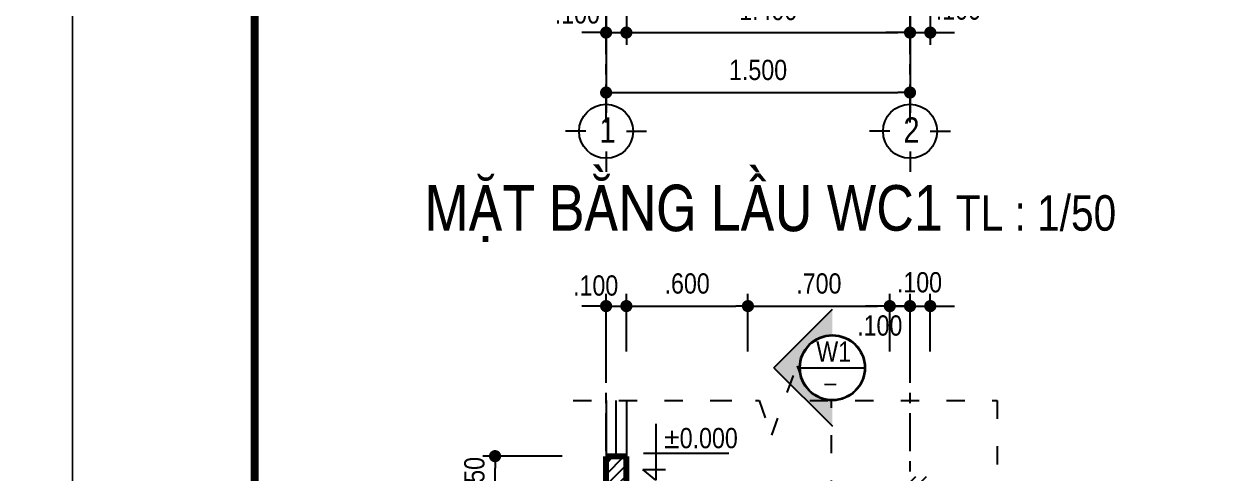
# Model space of a CAD drawing. Header units: millimetres. Extents: x 100 to 288, y -65 to 177.
# Drawn here: x 161.27 to 172.98, y 97.37 to 101.81 of the extents above; entities that cross this region are included whole.
import ezdxf

# ---------------------------------------------------------------- set-up
doc = ezdxf.new("R2010")
doc.units = ezdxf.units.MM
doc.header["$LTSCALE"] = 0.3
doc.header["$MEASUREMENT"] = 0
doc.header["$PDMODE"] = 2
doc.linetypes.add('ACAD_ISO03W100', pattern=[30, 12, -18])
doc.linetypes.add('CENTER', pattern=[2, 1.25, -0.25, 0.25, -0.25])
doc.layers.get('0').update_dxf_attribs({"linetype": 'CONTINUOUS', "lineweight": 13})
doc.layers.get('DEFPOINTS').update_dxf_attribs({"linetype": 'CONTINUOUS', "lineweight": 13})
for name, color, linetype in [('CHU', 3, 'CONTINUOUS'), ('HATCH', 8, 'CONTINUOUS'), ('LAYER 1', 1, 'CONTINUOUS'), ('LAYER 7', 7, 'CONTINUOUS'), ('LAYER1', 1, 'CONTINUOUS'), ('LAYER5', 5, 'CONTINUOUS'), ('LAYER7', 7, 'CONTINUOUS'), ('THAY', 4, 'CONTINUOUS'), ('TUONG', 7, 'CONTINUOUS')]:
    doc.layers.add(name, color=color, linetype=linetype)
doc.styles.add('HELVE-KT', font='VHELVCN.TTF')
doc.dimstyles.new('1-50', dxfattribs={"dimtxt": 0.2, "dimasz": 0.12, "dimexe": 0.12, "dimexo": 0.2, "dimgap": 0.12, "dimtad": 1, "dimdec": 3, "dimlfac": 0.5, "dimzin": 4, "dimdsep": 46, "dimtxsty": 'HELVE-KT', "dimblk1": 'DOT', "dimblk2": 'DOT', "dimsah": 1, "dimcen": -0.18, "dimadec": 3, "dimazin": 0, "dimtfac": 1, "dimtdec": 3, "dimtmove": 2, "dimatfit": 3, "dimldrblk": 'DOT', "dimfxl": 0, "dimtolj": 1, "dimtzin": 4, "dimarcsym": 0})

# ---------------------------------------------------------------- blocks, each defined once
blk = doc.blocks.new('_DOT')
at = {"color": 0, "linetype": 'ByBlock'}
blk.add_line((-0.5, 0), (-1, 0), dxfattribs=at)
at = {"color": 0, "linetype": 'ByBlock', "const_width": 0.5}
blk.add_lwpolyline([(-0.25, 0, 1), (0.25, 0, 1)], format="xyb", close=True, dxfattribs=at)
blk = doc.blocks.new('*D443')
at = {"layer": 'DEFPOINTS', "color": 0, "lineweight": -2, "ltscale": 5}
for p in [(165.921, 97.539), (166.785, 97.539), (166.785, 97.039)]:
    blk.add_point(p, dxfattribs=at)
at = {"layer": 'LAYER 1', "color": 0, "lineweight": -2, "ltscale": 5}
for p, q in [((166.585, 97.539), (165.801, 97.539)), ((165.921, 97.159), (165.921, 97.419)), ((166.585, 97.039), (165.801, 97.039))]:
    blk.add_line(p, q, dxfattribs=at)
at = {"layer": 'LAYER 1', "color": 0, "lineweight": -2, "ltscale": 5, "xscale": 0.12, "yscale": 0.12, "zscale": 0.12}
for p, rotation in [((165.921, 97.539), 90), ((165.921, 97.039), 270)]:
    blk.add_blockref('_DOT', p, dxfattribs=dict(at, rotation=rotation))
at = {"layer": 'LAYER 1', "color": 0, "ltscale": 5, "insert": (165.718, 97.308), "char_height": 0.2, "attachment_point": 5, "rotation": 90, "style": 'HELVE-KT'}
blk.add_mtext('\\A1;.250', dxfattribs=at)
blk = doc.blocks.new('*D445')
at = {"layer": 'DEFPOINTS', "color": 0, "lineweight": -2, "ltscale": 5}
for p in [(167.217, 99.021), (167.017, 98.372), (167.217, 98.372)]:
    blk.add_point(p, dxfattribs=at)
at = {"layer": 'LAYER 1', "color": 0, "lineweight": -2, "ltscale": 5}
for p, q in [((167.017, 98.572), (167.017, 99.141)), ((167.217, 98.572), (167.217, 99.141)), ((166.897, 99.021), (166.777, 99.021)), ((167.017, 99.021), (167.217, 99.021)), ((167.337, 99.021), (167.457, 99.021))]:
    blk.add_line(p, q, dxfattribs=at)
at = {"layer": 'LAYER 1', "color": 0, "lineweight": -2, "ltscale": 5, "xscale": 0.12, "yscale": 0.12, "zscale": 0.12}
blk.add_blockref('_DOT', (167.017, 99.021), dxfattribs=at)
at = {"layer": 'LAYER 1', "color": 0, "lineweight": -2, "ltscale": 5, "xscale": 0.12, "yscale": 0.12, "zscale": 0.12, "rotation": 180}
blk.add_blockref('_DOT', (167.217, 99.021), dxfattribs=at)
at = {"layer": 'LAYER 1', "color": 0, "ltscale": 5, "insert": (166.914, 99.223), "char_height": 0.2, "attachment_point": 5, "style": 'HELVE-KT'}
blk.add_mtext('\\A1;.100', dxfattribs=at)
blk = doc.blocks.new('*D449')
at = {"layer": 'DEFPOINTS', "color": 0, "lineweight": -2, "ltscale": 5}
for p in [(168.417, 99.021), (167.217, 98.372), (168.417, 98.372)]:
    blk.add_point(p, dxfattribs=at)
at = {"layer": 'LAYER 1', "color": 0, "lineweight": -2, "ltscale": 5}
for p, q in [((167.217, 98.572), (167.217, 99.141)), ((168.417, 98.572), (168.417, 99.141)), ((167.337, 99.021), (168.297, 99.021))]:
    blk.add_line(p, q, dxfattribs=at)
at = {"layer": 'LAYER 1', "color": 0, "lineweight": -2, "ltscale": 5, "xscale": 0.12, "yscale": 0.12, "zscale": 0.12, "rotation": 180}
blk.add_blockref('_DOT', (167.217, 99.021), dxfattribs=at)
at = {"layer": 'LAYER 1', "color": 0, "lineweight": -2, "ltscale": 5, "xscale": 0.12, "yscale": 0.12, "zscale": 0.12}
blk.add_blockref('_DOT', (168.417, 99.021), dxfattribs=at)
at = {"layer": 'LAYER 1', "color": 0, "ltscale": 5, "insert": (167.817, 99.243), "char_height": 0.2, "attachment_point": 5, "style": 'HELVE-KT'}
blk.add_mtext('\\A1;.600', dxfattribs=at)
blk = doc.blocks.new('*D450')
at = {"layer": 'DEFPOINTS', "color": 0, "lineweight": -2, "ltscale": 5}
for p in [(169.817, 99.021), (168.417, 98.372), (169.817, 98.372)]:
    blk.add_point(p, dxfattribs=at)
at = {"layer": 'LAYER 1', "color": 0, "lineweight": -2, "ltscale": 5}
for p, q in [((168.417, 98.572), (168.417, 99.141)), ((169.817, 98.572), (169.817, 99.141)), ((168.537, 99.021), (169.697, 99.021))]:
    blk.add_line(p, q, dxfattribs=at)
at = {"layer": 'LAYER 1', "color": 0, "lineweight": -2, "ltscale": 5, "xscale": 0.12, "yscale": 0.12, "zscale": 0.12, "rotation": 180}
blk.add_blockref('_DOT', (168.417, 99.021), dxfattribs=at)
at = {"layer": 'LAYER 1', "color": 0, "lineweight": -2, "ltscale": 5, "xscale": 0.12, "yscale": 0.12, "zscale": 0.12}
blk.add_blockref('_DOT', (169.817, 99.021), dxfattribs=at)
at = {"layer": 'LAYER 1', "color": 0, "ltscale": 5, "insert": (169.117, 99.243), "char_height": 0.2, "attachment_point": 5, "style": 'HELVE-KT'}
blk.add_mtext('\\A1;.700', dxfattribs=at)
blk = doc.blocks.new('*D451')
at = {"layer": 'DEFPOINTS', "color": 0, "lineweight": -2, "ltscale": 5}
for p in [(170.017, 99.021), (169.817, 98.372), (170.017, 98.372)]:
    blk.add_point(p, dxfattribs=at)
at = {"layer": 'LAYER 1', "color": 0, "lineweight": -2, "ltscale": 5}
for p, q in [((169.817, 98.572), (169.817, 99.141)), ((170.017, 98.572), (170.017, 99.141)), ((169.697, 99.021), (169.577, 99.021)), ((169.817, 99.021), (170.017, 99.021)), ((170.137, 99.021), (170.257, 99.021))]:
    blk.add_line(p, q, dxfattribs=at)
at = {"layer": 'LAYER 1', "color": 0, "lineweight": -2, "ltscale": 5, "xscale": 0.12, "yscale": 0.12, "zscale": 0.12}
blk.add_blockref('_DOT', (169.817, 99.021), dxfattribs=at)
at = {"layer": 'LAYER 1', "color": 0, "lineweight": -2, "ltscale": 5, "xscale": 0.12, "yscale": 0.12, "zscale": 0.12, "rotation": 180}
blk.add_blockref('_DOT', (170.017, 99.021), dxfattribs=at)
at = {"layer": 'LAYER 1', "color": 0, "ltscale": 5, "insert": (169.718, 98.828), "char_height": 0.2, "attachment_point": 5, "style": 'HELVE-KT'}
blk.add_mtext('\\A1;.100', dxfattribs=at)
blk = doc.blocks.new('*D452')
at = {"layer": 'DEFPOINTS', "color": 0, "lineweight": -2, "ltscale": 5}
for p in [(170.217, 99.021), (170.017, 98.372), (170.217, 98.372)]:
    blk.add_point(p, dxfattribs=at)
at = {"layer": 'LAYER 1', "color": 0, "lineweight": -2, "ltscale": 5}
for p, q in [((170.017, 98.572), (170.017, 99.141)), ((170.217, 98.572), (170.217, 99.141)), ((169.897, 99.021), (169.777, 99.021)), ((170.017, 99.021), (170.217, 99.021)), ((170.337, 99.021), (170.457, 99.021))]:
    blk.add_line(p, q, dxfattribs=at)
at = {"layer": 'LAYER 1', "color": 0, "lineweight": -2, "ltscale": 5, "xscale": 0.12, "yscale": 0.12, "zscale": 0.12}
blk.add_blockref('_DOT', (170.017, 99.021), dxfattribs=at)
at = {"layer": 'LAYER 1', "color": 0, "lineweight": -2, "ltscale": 5, "xscale": 0.12, "yscale": 0.12, "zscale": 0.12, "rotation": 180}
blk.add_blockref('_DOT', (170.217, 99.021), dxfattribs=at)
at = {"layer": 'LAYER 1', "color": 0, "ltscale": 5, "insert": (170.11, 99.255), "char_height": 0.2, "attachment_point": 5, "style": 'HELVE-KT'}
blk.add_mtext('\\A1;.100', dxfattribs=at)
blk = doc.blocks.new('*D175')
at = {"layer": 'DEFPOINTS', "color": 0, "lineweight": -2, "ltscale": 5}
for p in [(167.017, 102.268), (170.017, 102.268), (170.017, 101.13)]:
    blk.add_point(p, dxfattribs=at)
at = {"layer": 'LAYER 1', "color": 0, "lineweight": -2, "ltscale": 5}
for p, q in [((167.017, 102.068), (167.017, 101.01)), ((170.017, 102.068), (170.017, 101.01)), ((167.137, 101.13), (169.897, 101.13))]:
    blk.add_line(p, q, dxfattribs=at)
at = {"layer": 'LAYER 1', "color": 0, "lineweight": -2, "ltscale": 5, "xscale": 0.12, "yscale": 0.12, "zscale": 0.12, "rotation": 180}
blk.add_blockref('_DOT', (167.017, 101.13), dxfattribs=at)
at = {"layer": 'LAYER 1', "color": 0, "lineweight": -2, "ltscale": 5, "xscale": 0.12, "yscale": 0.12, "zscale": 0.12}
blk.add_blockref('_DOT', (170.017, 101.13), dxfattribs=at)
at = {"layer": 'LAYER 1', "color": 0, "ltscale": 5, "insert": (168.517, 101.352), "char_height": 0.2, "attachment_point": 5, "style": 'HELVE-KT'}
blk.add_mtext('\\A1;1.500', dxfattribs=at)
blk = doc.blocks.new('*D183')
at = {"layer": 'DEFPOINTS', "color": 0, "lineweight": -2, "ltscale": 5}
for p in [(167.017, 102.514), (167.217, 102.514), (167.217, 101.722)]:
    blk.add_point(p, dxfattribs=at)
at = {"layer": 'LAYER 1', "color": 0, "lineweight": -2, "ltscale": 5}
for p, q in [((167.017, 102.314), (167.017, 101.602)), ((167.217, 102.314), (167.217, 101.602)), ((166.897, 101.722), (166.777, 101.722)), ((167.017, 101.722), (167.217, 101.722)), ((167.337, 101.722), (167.457, 101.722))]:
    blk.add_line(p, q, dxfattribs=at)
at = {"layer": 'LAYER 1', "color": 0, "lineweight": -2, "ltscale": 5, "xscale": 0.12, "yscale": 0.12, "zscale": 0.12}
blk.add_blockref('_DOT', (167.017, 101.722), dxfattribs=at)
at = {"layer": 'LAYER 1', "color": 0, "lineweight": -2, "ltscale": 5, "xscale": 0.12, "yscale": 0.12, "zscale": 0.12, "rotation": 180}
blk.add_blockref('_DOT', (167.217, 101.722), dxfattribs=at)
at = {"layer": 'LAYER 1', "color": 0, "ltscale": 5, "insert": (166.733, 101.91), "char_height": 0.2, "attachment_point": 5, "style": 'HELVE-KT'}
blk.add_mtext('\\A1;.100', dxfattribs=at)
blk = doc.blocks.new('*D184')
at = {"layer": 'DEFPOINTS', "color": 0, "lineweight": -2, "ltscale": 5}
for p in [(167.217, 102.514), (170.017, 102.514), (170.017, 101.722)]:
    blk.add_point(p, dxfattribs=at)
at = {"layer": 'LAYER 1', "color": 0, "lineweight": -2, "ltscale": 5}
for p, q in [((167.217, 102.314), (167.217, 101.602)), ((170.017, 102.314), (170.017, 101.602)), ((167.337, 101.722), (169.897, 101.722))]:
    blk.add_line(p, q, dxfattribs=at)
at = {"layer": 'LAYER 1', "color": 0, "lineweight": -2, "ltscale": 5, "xscale": 0.12, "yscale": 0.12, "zscale": 0.12, "rotation": 180}
blk.add_blockref('_DOT', (167.217, 101.722), dxfattribs=at)
at = {"layer": 'LAYER 1', "color": 0, "lineweight": -2, "ltscale": 5, "xscale": 0.12, "yscale": 0.12, "zscale": 0.12}
blk.add_blockref('_DOT', (170.017, 101.722), dxfattribs=at)
at = {"layer": 'LAYER 1', "color": 0, "ltscale": 5, "insert": (168.617, 101.944), "char_height": 0.2, "attachment_point": 5, "style": 'HELVE-KT'}
blk.add_mtext('\\A1;1.400', dxfattribs=at)
blk = doc.blocks.new('*D185')
at = {"layer": 'DEFPOINTS', "color": 0, "lineweight": -2, "ltscale": 5}
for p in [(170.017, 102.514), (170.217, 102.514), (170.217, 101.722)]:
    blk.add_point(p, dxfattribs=at)
at = {"layer": 'LAYER 1', "color": 0, "lineweight": -2, "ltscale": 5}
for p, q in [((170.017, 102.314), (170.017, 101.602)), ((170.217, 102.314), (170.217, 101.602)), ((169.897, 101.722), (169.777, 101.722)), ((170.017, 101.722), (170.217, 101.722)), ((170.337, 101.722), (170.457, 101.722))]:
    blk.add_line(p, q, dxfattribs=at)
at = {"layer": 'LAYER 1', "color": 0, "lineweight": -2, "ltscale": 5, "xscale": 0.12, "yscale": 0.12, "zscale": 0.12}
blk.add_blockref('_DOT', (170.017, 101.722), dxfattribs=at)
at = {"layer": 'LAYER 1', "color": 0, "lineweight": -2, "ltscale": 5, "xscale": 0.12, "yscale": 0.12, "zscale": 0.12, "rotation": 180}
blk.add_blockref('_DOT', (170.217, 101.722), dxfattribs=at)
at = {"layer": 'LAYER 1', "color": 0, "ltscale": 5, "insert": (170.494, 101.948), "char_height": 0.2, "attachment_point": 5, "style": 'HELVE-KT'}
blk.add_mtext('\\A1;.100', dxfattribs=at)

msp = doc.modelspace()

# ---------------------------------------------------------------- hatches: boundary and pattern name
at = {"layer": 'HATCH', "ltscale": 5}
h = msp.add_hatch(dxfattribs=at)
h.set_pattern_fill('ANSI31', color=256, scale=0.6, style=0)
h.set_pattern_definition([(45, (167.01704, 91.84332), (-0.053033, 0.053033), [])])
h.paths.add_polyline_path([(169.81704, 92.83861), (168.01704, 92.83861), (168.01704, 93.43861), (167.21704, 93.43861), (167.21704, 96.83861), (168.41704, 96.83861), (168.41704, 97.03861), (167.21704, 97.03861), (167.21704, 97.53861), (167.01704, 97.53861), (167.01704, 92.83861), (167.21704, 92.83861), (167.21704, 93.23861), (167.81704, 93.23861), (167.81704, 92.83861), (167.41704, 92.83861), (167.41704, 92.43861), (169.81704, 92.43861)])
h.paths.add_polyline_path([(167.41704, 92.43861), (167.01704, 92.43861), (167.01704, 91.84332), (167.41704, 91.84332)])
h.paths.add_polyline_path([(170.87632, 92.83861), (170.41704, 92.83861), (170.41704, 92.43861), (170.87632, 92.43861)])
h.paths.add_polyline_path([(170.21704, 97.03861), (170.21704, 97.33861), (170.01704, 97.33861), (170.01704, 97.03861), (169.81704, 97.03861), (169.81704, 96.83861), (170.01704, 96.83861), (170.01704, 92.83861), (170.21704, 92.83861)])
at = {"layer": 'THAY', "linetype": 'Continuous', "ltscale": 1000}
msp.add_hatch(color=256, dxfattribs=at).paths.add_polyline_path([(169.25031, 97.83599), (169.25031, 98.08832, -1), (169.25031, 98.7368), (169.25031, 98.98914), (168.67373, 98.41256)])

# ---------------------------------------------------------------- linework, layer by layer
at = {"layer": 'CHU'}
for points in [[(167.01704, 101.13029), (167.01704, 100.93029)], [(170.01704, 101.13029), (170.01704, 100.93029)], [(166.81704, 100.74695), (166.61704, 100.74695)], [(167.21704, 100.74695), (167.41704, 100.74695)], [(169.81704, 100.74695), (169.61704, 100.74695)], [(170.21704, 100.74695), (170.41704, 100.74695)], [(167.01704, 100.54695), (167.01704, 100.34695)], [(170.01704, 100.54695), (170.01704, 100.34695)]]:
    msp.add_lwpolyline(points, dxfattribs=at)
for centre in [(167.01704, 100.74695), (170.01704, 100.74695)]:
    msp.add_circle(centre, 0.26667, dxfattribs=at)
at = {"layer": 'DEFPOINTS', "linetype": 'Continuous', "ltscale": 0.08}
for points in [[(119.74885, 87.74536), (161.74885, 87.74536), (161.74885, 117.44536), (119.74885, 117.44536)], [(161.74885, 87.74536), (203.74885, 87.74536), (203.74885, 117.44536), (161.74885, 117.44536)]]:
    msp.add_lwpolyline(points, close=True, dxfattribs=at)
at = {"layer": 'HATCH', "linetype": 'CENTER'}
for points in [[(167.01704, 100.83435), (167.01704, 109.49654)], [(170.01704, 100.83435), (170.01704, 109.49654)], [(167.01704, 90.16331), (167.01704, 98.8255)], [(170.01704, 90.16331), (170.01704, 98.8255)]]:
    msp.add_lwpolyline(points, dxfattribs=at)
at = {"layer": 'LAYER 1', "linetype": 'ACAD_ISO03W100', "ltscale": 0.05}
msp.add_lwpolyline([(169.24073, 92.16756), (169.24073, 98.08832)], dxfattribs=at)
at = {"layer": 'LAYER 7', "linetype": 'ACAD_ISO03W100', "ltscale": 0.05}
for points in [[(168.07839, 98.08832), (168.52634, 98.08832), (168.65134, 97.74489), (168.90134, 98.43176), (169.02634, 98.08832), (169.47428, 98.08832)], [(166.69287, 98.08832), (168.52634, 98.08832)], [(169.02634, 98.08832), (170.87632, 98.08832), (170.87632, 95.2695)]]:
    msp.add_lwpolyline(points, dxfattribs=at)
at = {"layer": 'LAYER1', "linetype": 'Continuous', "ltscale": 0.05}
for points in [[(167.50697, 97.8579), (167.50697, 97.30229)], [(167.38594, 97.56796), (168.22961, 97.56796)], [(167.37906, 97.40587), (167.6021, 97.40587)], [(167.50697, 97.30229), (167.37906, 97.40587)]]:
    msp.add_lwpolyline(points, dxfattribs=at)
at = {"layer": 'LAYER5', "color": 163, "linetype": 'Continuous'}
for p, q in [((167.01704, 98.08832), (167.01704, 97.53861)), ((167.11704, 97.53861), (167.11704, 98.08832)), ((167.21704, 98.08832), (167.21704, 97.53861))]:
    msp.add_line(p, q, dxfattribs=at)
at = {"layer": 'LAYER7', "linetype": 'Continuous', "const_width": 0.08}
msp.add_lwpolyline([(202.74885, 116.48282), (163.54885, 116.48282), (163.54885, 88.70791), (202.74885, 88.70791)], close=True, dxfattribs=at)
at = {"layer": 'LAYER7', "ltscale": 5, "const_width": 0.06}
for points in [[(167.01704, 97.53861), (167.01704, 92.63861)], [(167.21704, 97.53861), (167.21704, 97.03861)]]:
    msp.add_lwpolyline(points, dxfattribs=at)
at = {"layer": 'THAY', "linetype": 'Continuous', "ltscale": 1000}
for points in [[(168.67373, 98.41256), (169.25031, 98.98914)], [(168.67373, 98.41256), (169.25031, 97.83599)], [(168.93279, 98.41256), (169.56783, 98.41256)]]:
    msp.add_lwpolyline(points, dxfattribs=at)
for radius in [0.32424, 0.31752]:
    msp.add_circle((169.25031, 98.41256), radius, dxfattribs=at)
at = {"layer": 'TUONG', "linetype": 'ByBlock', "ltscale": 5, "const_width": 0.06}
msp.add_lwpolyline([(167.21704, 97.53861), (167.01704, 97.53861)], dxfattribs=at)

# ---------------------------------------------------------------- texts
at = {"layer": 'LAYER 1', "linetype": 'Continuous', "ltscale": 0.4, "insert": (165.2273, 100.21575), "char_height": 0.2, "width": 10.8090428, "attachment_point": 1, "style": 'HELVE-KT'}
msp.add_mtext('{\\H2.25x;MAËT BAÈNG LAÀU WC1}  {\\H1.75x;TL : 1/50}', dxfattribs=at)
at = {"layer": 'LAYER 1', "ltscale": 1000, "insert": (169.17318, 98.4704), "char_height": 0.18, "width": 3.5586, "attachment_point": 1, "style": 'HELVE-KT'}
msp.add_mtext('_', dxfattribs=at)
at = {"layer": 'LAYER1', "linetype": 'Continuous', "ltscale": 0.05, "attachment_point": 1, "style": 'HELVE-KT'}
for s, insert, char_height, width in [('1', (166.95186, 100.8855), 0.25, 13.0973333), ('2', (169.95186, 100.8855), 0.25, 13.0973333), ('±0.000', (167.59019, 97.8174), 0.2, 15.1845217)]:
    msp.add_mtext(s, dxfattribs=dict(at, insert=insert, char_height=char_height, width=width))
at = {"layer": 'LAYER1', "ltscale": 1000, "insert": (169.09155, 98.67141), "char_height": 0.2, "width": 3.5586, "attachment_point": 1, "style": 'HELVE-KT'}
msp.add_mtext('W1', dxfattribs=at)

# ---------------------------------------------------------------- dimensions: what is measured, and where the dimension line sits
at = {"layer": 'LAYER 1', "ltscale": 5}
for base, p1, p2, picture, middle in [((167.21704, 101.72175), (167.01704, 102.51436), (167.21704, 102.51436), '*D183', (166.73257, 101.91009)), ((170.21704, 101.72175), (170.01704, 102.51436), (170.21704, 102.51436), '*D185', (170.49442, 101.94825)), ((167.21704, 99.02106), (167.01704, 98.37164), (167.21704, 98.37164), '*D445', (166.91356, 99.22284)), ((170.21704, 99.02106), (170.01704, 98.37164), (170.21704, 98.37164), '*D452', (170.11043, 99.25481)), ((170.01704, 99.02106), (169.81704, 98.37164), (170.01704, 98.37164), '*D451', (169.71815, 98.8283))]:
    dim = msp.add_linear_dim(base=base, p1=p1, p2=p2, dimstyle='1-50', dxfattribs=at)
    dim.commit()
    dim.dimension.update_dxf_attribs({"geometry": picture, "text_midpoint": middle, "dimtype": 160})
for base, p1, p2, picture, middle in [((170.01704, 101.72175), (167.21704, 102.51436), (170.01704, 102.51436), '*D184', (168.61704, 101.94388)), ((168.41704, 99.02106), (167.21704, 98.37164), (168.41704, 98.37164), '*D449', (167.81704, 99.24319)), ((169.81704, 99.02106), (168.41704, 98.37164), (169.81704, 98.37164), '*D450', (169.11704, 99.24319))]:
    dim = msp.add_linear_dim(base=base, p1=p1, p2=p2, dimstyle='1-50', dxfattribs=at)
    dim.commit()
    dim.dimension.update_dxf_attribs({"geometry": picture, "text_midpoint": middle})
dim = msp.add_linear_dim(base=(170.01704, 101.13029), p1=(167.01704, 102.26768), p2=(170.01704, 102.26768), angle=180, dimstyle='1-50', dxfattribs=at)
dim.commit()
dim.dimension.update_dxf_attribs({"geometry": '*D175', "text_midpoint": (168.51704, 101.35242)})
dim = msp.add_linear_dim(base=(165.92122, 97.53861), p1=(166.78461, 97.03861), p2=(166.78461, 97.53861), angle=90, dimstyle='1-50', dxfattribs=at)
dim.commit()
dim.dimension.update_dxf_attribs({"geometry": '*D443', "text_midpoint": (165.71837, 97.30754), "dimtype": 160})

doc.saveas('drawing.dxf')
